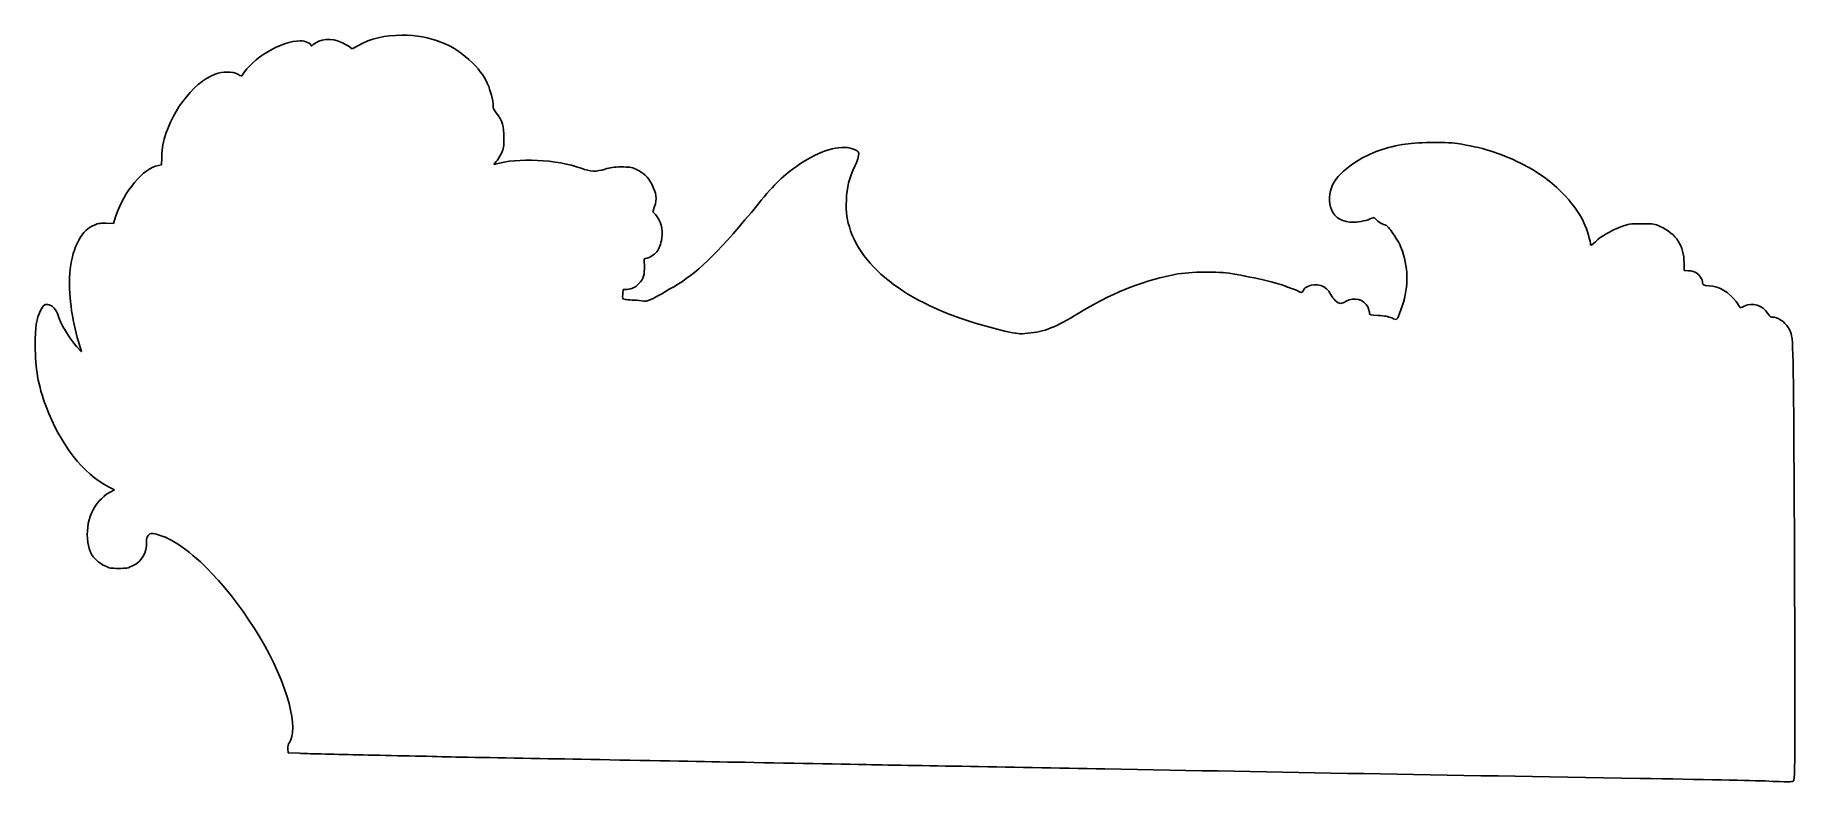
# Model space of a CAD drawing. Header units: millimetres. Extents: x 12 to 158, y -140 to -78.
import ezdxf

# ---------------------------------------------------------------- set-up
doc = ezdxf.new("R2010")
doc.units = ezdxf.units.MM
doc.layers.get('0').update_dxf_attribs({"linetype": 'CONTINUOUS'})

msp = doc.modelspace()

# ---------------------------------------------------------------- linework, layer by layer
for p, q in [((37.84, -78.62), (38.1, -78.8)), ((38.1, -78.8), (38.57, -78.55)), ((22.18, -88.5), (22.21, -87.87)), ((80.35, -87.51), (80.32, -87.88)), ((21.93, -88.55), (22.18, -88.5)), ((63.33, -91.97), (63.17, -92.42)), ((63.17, -92.42), (63.39, -92.65)), ((17.55, -93.37), (18.18, -93.39)), ((18.18, -93.39), (18.39, -92.76)), ((149.2, -96.68), (149.21, -97.32)), ((149.21, -97.32), (149.57, -97.34)), ((60.69, -98.91), (60.67, -99.3)), ((61.02, -98.89), (60.69, -98.91)), ((15.11, -103.66), (15.52, -104.11)), ((15.52, -104.11), (15.26, -103.25)), ((18.26, -115.62), (17.78, -115.37)), ((17.86, -115.85), (18.26, -115.62)), ((32.75, -137.58), (32.73, -137.26)), ((33.69, -137.63), (32.75, -137.58))]:
    msp.add_line(p, q)
for points in [[(38.57, -78.55), (39.65, -77.94), (40.8, -77.67), (42.25, -77.67)], [(42.25, -77.67), (44.62, -77.67), (46.6, -78.44), (48.13, -79.98)], [(28.95, -80.99), (29.72, -79.62), (32.21, -78.14), (33.76, -78.14)], [(33.76, -78.14), (34.2, -78.14), (34.67, -78.35), (34.67, -78.53)], [(34.67, -78.53), (34.67, -78.58), (34.75, -78.55), (34.84, -78.46)], [(34.84, -78.46), (35.34, -77.99), (36.43, -77.89), (37.16, -78.24)], [(37.16, -78.24), (37.39, -78.35), (37.69, -78.52), (37.84, -78.62)], [(48.13, -79.98), (48.83, -80.69), (49.18, -81.2), (49.49, -81.96)], [(22.31, -86.82), (22.81, -84.3), (24.76, -81.65), (26.67, -80.92)], [(26.67, -80.92), (27.29, -80.68), (28.12, -80.69), (28.56, -80.93)], [(28.56, -80.93), (28.85, -81.1), (28.89, -81.1), (28.95, -80.99)], [(49.49, -81.96), (49.69, -82.47), (49.92, -83.5), (49.86, -83.65)], [(49.86, -83.65), (49.84, -83.71), (49.96, -83.94), (50.12, -84.15)], [(50.12, -84.15), (50.62, -84.82), (50.76, -85.28), (50.76, -86.24)], [(50.76, -86.24), (50.77, -87), (50.75, -87.11), (50.55, -87.53)], [(22.21, -87.87), (22.22, -87.53), (22.27, -87.05), (22.31, -86.82)], [(50.55, -87.53), (50.44, -87.77), (50.24, -88.09), (50.1, -88.23)], [(75.42, -88.45), (77.07, -87.31), (78.78, -86.8), (79.83, -87.15)], [(79.83, -87.15), (80.21, -87.27), (80.32, -87.35), (80.35, -87.51)], [(80.32, -87.88), (80.29, -88), (80.18, -88.29), (80.03, -88.6)], [(121.65, -88.36), (122.83, -87.57), (124.08, -87.09), (125.72, -86.8)], [(125.72, -86.8), (126.79, -86.6), (129.21, -86.56), (130.29, -86.72)], [(130.29, -86.72), (132.26, -87.01), (133.88, -87.51), (135.57, -88.36)], [(18.39, -92.76), (19.04, -90.74), (20.72, -88.74), (21.93, -88.55)], [(50.1, -88.23), (49.9, -88.44), (49.89, -88.48), (50.02, -88.44)], [(50.02, -88.44), (51.86, -87.88), (55.2, -88.04), (57.2, -88.78)], [(57.2, -88.78), (57.98, -89.07), (58.45, -89.09), (59.21, -88.85)], [(59.21, -88.85), (59.6, -88.72), (59.94, -88.68), (60.53, -88.67)], [(60.53, -88.67), (61.23, -88.67), (61.37, -88.69), (61.75, -88.86)], [(61.75, -88.86), (62.43, -89.17), (62.75, -89.48), (63.09, -90.12)], [(71.96, -91.78), (73.43, -89.98), (73.97, -89.46), (75.42, -88.45)], [(80.03, -88.6), (79.55, -89.63), (79.36, -90.36), (79.32, -91.44)], [(119.88, -90.17), (120.18, -89.56), (120.81, -88.92), (121.65, -88.36)], [(135.57, -88.36), (136.99, -89.07), (137.9, -89.72), (138.97, -90.77)], [(63.09, -90.12), (63.47, -90.87), (63.54, -91.35), (63.33, -91.97)], [(119.78, -92.22), (119.54, -91.67), (119.58, -90.78), (119.88, -90.17)], [(138.97, -90.77), (139.84, -91.63), (140.47, -92.5), (140.88, -93.4)], [(65.31, -98.43), (67.06, -97.37), (68.89, -95.53), (71.96, -91.78)], [(79.32, -91.44), (79.27, -92.48), (79.36, -93.12), (79.68, -94)], [(121.67, -93.29), (120.69, -93.29), (120.09, -92.95), (119.78, -92.22)], [(15.15, -95.06), (15.51, -94.29), (15.87, -93.89), (16.45, -93.59)], [(16.45, -93.59), (16.88, -93.38), (16.98, -93.36), (17.55, -93.37)], [(63.39, -92.65), (63.83, -93.12), (64.03, -93.86), (63.92, -94.62)], [(123.16, -92.95), (122.85, -93.12), (122.08, -93.29), (121.67, -93.29)], [(123.49, -93.04), (123.36, -92.88), (123.33, -92.87), (123.16, -92.95)], [(124.32, -93.52), (124.14, -93.52), (123.64, -93.23), (123.49, -93.04)], [(124.94, -94.25), (124.66, -93.84), (124.38, -93.52), (124.32, -93.52)], [(140.88, -93.4), (141.09, -93.86), (141.41, -94.93), (141.41, -95.18)], [(141.81, -94.91), (142.28, -94.45), (142.99, -94.04), (143.93, -93.67)], [(143.93, -93.67), (144.59, -93.42), (144.64, -93.41), (145.67, -93.41)], [(145.67, -93.41), (146.69, -93.4), (146.73, -93.41), (147.21, -93.64)], [(147.21, -93.64), (148.58, -94.3), (149.2, -95.24), (149.2, -96.68)], [(14.54, -97.58), (14.64, -96.5), (14.81, -95.78), (15.15, -95.06)], [(63.92, -94.62), (63.84, -95.16), (63.74, -95.44), (63.5, -95.76)], [(79.68, -94), (81.06, -97.81), (85.63, -100.78), (92.55, -102.37)], [(125.7, -95.7), (125.51, -95.15), (125.33, -94.8), (124.94, -94.25)], [(141.41, -95.18), (141.41, -95.25), (141.55, -95.16), (141.81, -94.91)], [(62.58, -96.31), (62.45, -96.31), (62.44, -96.36), (62.47, -96.91)], [(63.5, -95.76), (63.3, -96.02), (62.82, -96.31), (62.58, -96.31)], [(125.58, -100.61), (126.21, -98.88), (126.25, -97.29), (125.7, -95.7)], [(15.26, -103.25), (14.71, -101.45), (14.41, -99.08), (14.54, -97.58)], [(62.47, -96.91), (62.51, -97.62), (62.39, -98.03), (62.02, -98.41)], [(98.67, -100.91), (101.35, -99.26), (103.73, -98.28), (106.47, -97.7)], [(106.47, -97.7), (107.73, -97.43), (109.99, -97.36), (111.26, -97.55)], [(111.26, -97.55), (112.77, -97.77), (115.72, -98.45), (115.95, -98.63)], [(149.57, -97.34), (149.76, -97.34), (150.03, -97.41), (150.17, -97.49)], [(150.17, -97.49), (150.48, -97.67), (150.75, -98.07), (150.75, -98.34)], [(150.75, -98.34), (150.75, -98.54), (150.77, -98.55), (151.28, -98.59)], [(60.67, -99.3), (60.64, -99.67), (60.65, -99.69), (60.86, -99.73)], [(60.86, -99.73), (60.98, -99.75), (61.25, -99.78), (61.46, -99.78)], [(62.02, -98.41), (61.7, -98.74), (61.41, -98.88), (61.02, -98.89)], [(61.46, -99.78), (61.67, -99.78), (62.02, -99.81), (62.22, -99.85)], [(62.22, -99.85), (62.55, -99.9), (62.66, -99.89), (63.02, -99.73)], [(63.02, -99.73), (63.46, -99.53), (64.22, -99.1), (65.31, -98.43)], [(115.95, -98.63), (116, -98.66), (116.2, -98.74), (116.38, -98.79)], [(116.38, -98.79), (116.57, -98.84), (116.85, -98.95), (117.01, -99.03)], [(117.01, -99.03), (117.29, -99.18), (117.3, -99.18), (117.4, -99.04)], [(117.4, -99.04), (117.46, -98.97), (117.51, -98.88), (117.51, -98.85)], [(117.51, -98.85), (117.51, -98.82), (117.65, -98.72), (117.83, -98.64)], [(117.83, -98.64), (118.49, -98.3), (119.37, -98.6), (119.71, -99.29)], [(119.71, -99.29), (119.92, -99.7), (120.32, -100.08), (120.55, -100.07)], [(121.02, -99.88), (121.64, -99.5), (122.53, -99.74), (122.81, -100.36)], [(151.28, -98.59), (152.17, -98.66), (152.94, -99.12), (153.54, -99.91)], [(11.66, -103.58), (11.66, -101.99), (11.75, -101.36), (12.1, -100.67)], [(12.1, -100.67), (12.34, -100.2), (12.39, -100.15), (12.71, -100.15)], [(12.71, -100.15), (13.02, -100.15), (13.45, -100.61), (13.57, -101.07)], [(13.57, -101.07), (13.75, -101.71), (14.49, -102.97), (15.11, -103.66)], [(94.47, -102.56), (95.81, -102.44), (96.81, -102.05), (98.67, -100.91)], [(120.55, -100.07), (120.64, -100.07), (120.85, -99.99), (121.02, -99.88)], [(122.81, -100.36), (122.89, -100.55), (122.96, -100.78), (122.97, -100.87)], [(122.97, -100.87), (122.98, -101.03), (123.02, -101.04), (123.69, -101.07)], [(123.69, -101.07), (124.22, -101.1), (124.52, -101.16), (124.81, -101.28)], [(124.81, -101.28), (125.29, -101.49), (125.25, -101.52), (125.58, -100.61)], [(153.54, -99.91), (153.7, -100.12), (153.84, -100.34), (153.86, -100.38)], [(153.86, -100.38), (153.88, -100.44), (154, -100.42), (154.22, -100.3)], [(154.22, -100.3), (154.9, -99.95), (155.76, -100.22), (156.18, -100.9)], [(156.18, -100.9), (156.3, -101.1), (156.43, -101.2), (156.53, -101.2)], [(156.53, -101.2), (157.01, -101.21), (157.6, -101.59), (157.88, -102.07)], [(92.55, -102.37), (93.65, -102.62), (93.73, -102.63), (94.47, -102.56)], [(157.88, -102.07), (158.32, -102.82), (158.29, -102.29), (158.37, -112.89)], [(12.56, -108.66), (11.9, -106.89), (11.65, -105.5), (11.66, -103.58)], [(17.78, -115.37), (15.67, -114.31), (13.75, -111.84), (12.56, -108.66)], [(158.37, -112.89), (158.4, -118.26), (158.44, -126.52), (158.44, -131.26)], [(16.06, -120.02), (15.79, -118.3), (16.52, -116.61), (17.86, -115.85)], [(16.3, -120.9), (16.22, -120.74), (16.11, -120.35), (16.06, -120.02)], [(20.94, -119.98), (20.98, -120.87), (20.55, -121.61), (19.77, -121.98)], [(21.11, -119.41), (20.96, -119.56), (20.93, -119.66), (20.94, -119.98)], [(21.77, -119.34), (21.3, -119.23), (21.29, -119.23), (21.11, -119.41)], [(26.4, -122.61), (24.66, -120.78), (23.02, -119.63), (21.77, -119.34)], [(17.46, -121.98), (16.95, -121.73), (16.5, -121.32), (16.3, -120.9)], [(18.62, -122.19), (17.98, -122.19), (17.85, -122.17), (17.46, -121.98)], [(19.77, -121.98), (19.39, -122.17), (19.25, -122.19), (18.62, -122.19)], [(32.83, -133.46), (32, -130.2), (29.28, -125.61), (26.4, -122.61)], [(158.44, -131.26), (158.44, -139.7), (158.44, -139.87), (158.3, -139.95)], [(32.86, -136.73), (33.24, -136.22), (33.23, -135.01), (32.83, -133.46)], [(32.73, -137.26), (32.71, -137.03), (32.75, -136.88), (32.86, -136.73)], [(38.59, -137.76), (36.42, -137.71), (34.21, -137.65), (33.69, -137.63)], [(45.94, -137.92), (44.08, -137.87), (40.77, -137.8), (38.59, -137.76)], [(55.82, -138.1), (52.25, -138.04), (47.81, -137.96), (45.94, -137.92)], [(68.1, -138.33), (64.91, -138.27), (59.38, -138.17), (55.82, -138.1)], [(80.28, -138.56), (76.77, -138.49), (71.3, -138.39), (68.1, -138.33)], [(100.89, -138.93), (93.06, -138.79), (83.78, -138.62), (80.28, -138.56)], [(145.52, -139.72), (129.17, -139.45), (115.36, -139.2), (100.89, -138.93)], [(155.95, -139.94), (155.19, -139.91), (150.49, -139.81), (145.52, -139.72)], [(158.3, -139.95), (158.14, -140.03), (158.02, -140.03), (155.95, -139.94)]]:
    msp.add_open_spline(points, degree=3)

doc.saveas('drawing.dxf')
